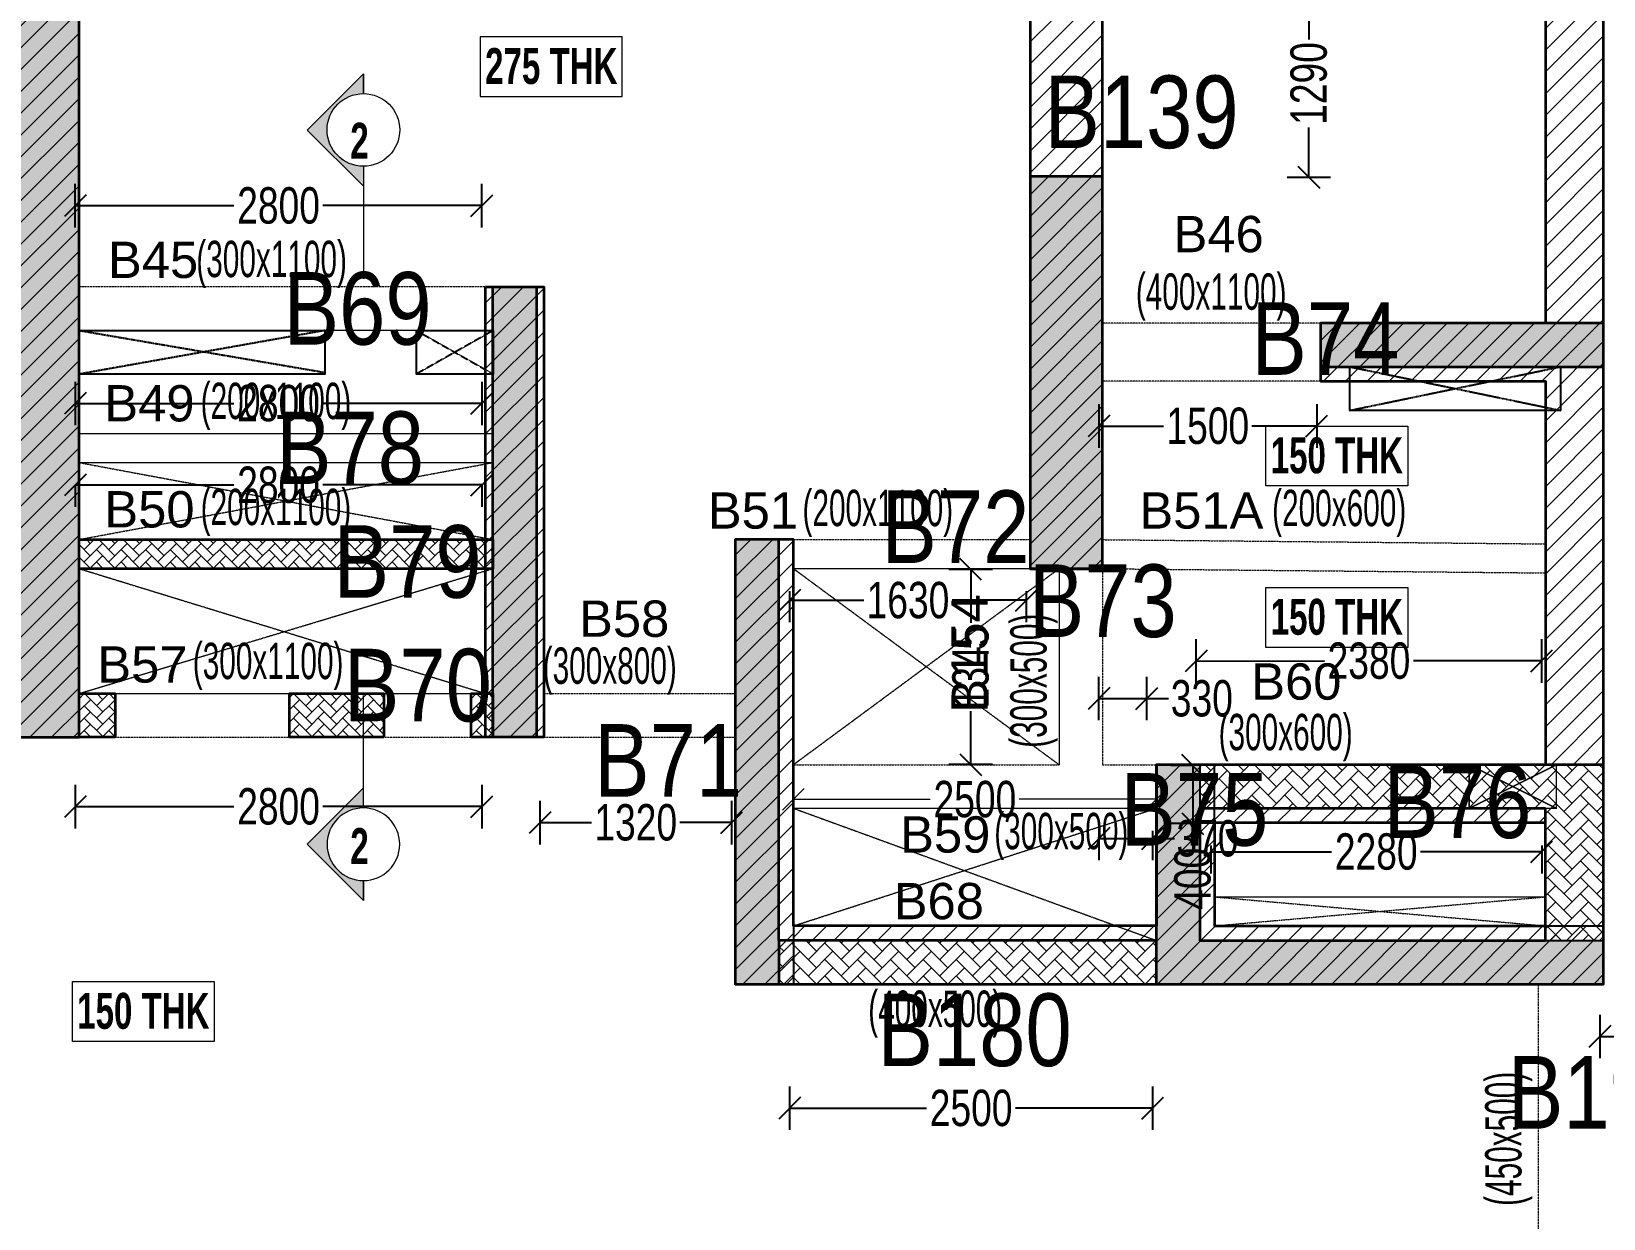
# Model space of a CAD drawing. Header units: millimetres. Extents: x 1 to 72184, y 68 to 60126.
# Drawn here: x 24582 to 35410, y 20047 to 28219 of the extents above; entities that cross this region are included whole.
import ezdxf
from ezdxf.enums import TextEntityAlignment as Align

# ---------------------------------------------------------------- set-up
doc = ezdxf.new("R2010")
doc.units = ezdxf.units.MM
doc.linetypes.add('HIDDEN', pattern=[0.375, 0.25, -0.125])
for name, color, linetype, lineweight in [('A-FLOR-IDEN', 11, 'Continuous', 9), ('A-HIDD-ABVE', 8, 'HIDDEN', 20), ('G-ANNO-SYMB', 1, 'Continuous', 9), ('S-BEAM', 7, 'Continuous', 18), ('S-BEAM-IDEN', 2, 'Continuous', 9), ('S-COL HATCH', 9, 'Continuous', 0), ('S-COLS', 5, 'Continuous', 35)]:
    doc.layers.add(name, color=color, linetype=linetype, lineweight=lineweight)
for name, color, linetype in [('Abhinav working', 6, 'Continuous'), ('Beam Nos', 7, 'Continuous'), ('changes', 7, 'Continuous'), ('CUTOUT', 4, 'Continuous'), ('S-CUTOUT', 1, 'Continuous')]:
    doc.layers.add(name, color=color, linetype=linetype)
doc.styles.add('Dim.s & Anno.(Misc.)', font='ARIALN.TTF')
doc.styles.add('SC-BBS1', font='SansSerif')
doc.styles.add('SOBHA', font='swisscl.ttf')
doc.styles.add('Swis721 LtCn BT', font='swisscl.ttf', dxfattribs={"width": 0.9, "height": 233.355162})
doc.styles.add('Swis721 LtCn BT_B', font='', dxfattribs={"width": 0.9, "height": 246.918336})
doc.styles.get('Swis721 LtCn BT_B').set_extended_font_data('Swis721 LtCn BT', bold=True)
doc.dimstyles.new('S-100', dxfattribs={"dimscale": 100, "dimtxt": 2.5, "dimasz": 1.5, "dimexe": 1.5, "dimexo": 1.5, "dimgap": 0.1, "dimtad": 0, "dimdec": 0, "dimrnd": 0.0005, "dimzin": 0, "dimdsep": 46, "dimtxsty": 'SOBHA', "dimblk": 'OBLIQUE', "dimcen": 0.09, "dimclrd": 8, "dimclre": 8, "dimclrt": 6, "dimadec": 0, "dimazin": 0, "dimtfac": 1, "dimtdec": 0, "dimtofl": 0, "dimtmove": 0, "dimatfit": 3, "dimfxl": 1.5, "dimfxlon": 1, "dimtolj": 1, "dimtzin": 0, "dimlwd": -1, "dimlwe": -1, "dimarcsym": 0})
pattern_1 = [(45, (-31699446.87, 20890861.25), (-75.1300955, 75.1300955), [])]
pattern_2 = [(45, (-31802317.5, 20729084.55), (0, 113.13708499), [240, -80]), (135, (-31802260.93, 20729141.12), (9e-15, 113.13708499), [240, -80])]

# ---------------------------------------------------------------- blocks, each defined once
blk = doc.blocks.new('A$Cd226b1b4')
at = {"layer": 'S-COL HATCH', "transparency": 33554687}
h = blk.add_hatch(dxfattribs=at)
h.set_pattern_fill('ANSI31', color=256, scale=850)
h.set_pattern_definition(pattern_1)
h.paths.add_polyline_path([(12525, 12225), (13025, 12225), (13025, 21925), (12525, 21925)])
h = blk.add_hatch(dxfattribs=at)
h.set_pattern_fill('ANSI31', color=256, scale=850)
h.set_pattern_definition(pattern_1)
h.paths.add_polyline_path([(19575, 13385), (20075, 13385), (20075, 21925), (19575, 21925)])
h = blk.add_hatch(dxfattribs=at)
h.set_pattern_fill('ANSI31', color=256, scale=850)
h.set_pattern_definition(pattern_1)
h.paths.add_polyline_path([(23525, 21925), (23125, 21925), (23125, 15075), (21575, 15075), (21575, 14675), (23125, 14675), (23125, 12035), (23525, 12035)])
h = blk.add_hatch(dxfattribs=at)
h.set_pattern_fill('ANSI31', color=256, scale=850)
h.set_pattern_definition(pattern_1)
h.paths.add_polyline_path([(15825, 12225), (16225, 12225), (16225, 15325), (15825, 15325)])
h = blk.add_hatch(dxfattribs=at)
h.set_pattern_fill('ANSI31', color=256, scale=850)
h.set_pattern_definition(pattern_1)
h.paths.add_polyline_path([(17945, 13585), (17545, 13585), (17545, 10525), (17945, 10525), (17945, 10925)])
h = blk.add_hatch(dxfattribs=at)
h.set_pattern_fill('ANSI31', color=256, scale=850)
h.set_pattern_definition(pattern_1)
h.paths.add_polyline_path([(23525, 10525), (23525, 10925), (23125, 10925), (20845, 10925), (20845, 11635), (20845, 12035), (20445, 12035), (20445, 10925), (20445, 10525)])
h = blk.add_hatch(dxfattribs=at)
h.set_pattern_fill('ANSI31', color=256, scale=850)
h.set_pattern_definition([(45, (-31791544.17, 20890558.58), (-75.1300955, 75.1300955), [])])
h.paths.add_polyline_path([(20845, 11734), (23125, 11734), (23125, 11634), (20845, 11634)])
h = blk.add_hatch(dxfattribs=at)
h.set_pattern_fill('ANSI31', color=256, scale=850)
h.set_pattern_definition([(45, (-31794444.17, 20889749.36), (-75.1300955, 75.1300955), [])])
h.paths.add_polyline_path([(17945, 10925), (20445, 10925), (20445, 10824), (17945, 10824)])
at = {"layer": 'changes'}
for p, q in [((20845, 11635), (20845, 12035)), ((23125, 12035), (23525, 12035)), ((17945, 10925), (17945, 10525)), ((20445, 10925), (20445, 10525)), ((23125, 10925), (23525, 10925))]:
    blk.add_line(p, q, dxfattribs=at)
at = {"layer": 'S-COLS', "elevation": 0}
for points in [[(12525, 12225), (13025, 12225), (13025, 21925), (12525, 21925)], [(19575, 13385), (20075, 13385), (20075, 21925), (19575, 21925)], [(15825, 15325), (16225, 15325), (16225, 12225), (15825, 12225)], [(23125, 11635), (20845, 11635), (20845, 10925), (23125, 10925)]]:
    blk.add_lwpolyline(points, close=True, dxfattribs=at)
blk.add_lwpolyline([(23525, 10525), (23525, 21925), (23125, 21925), (23125, 15075), (21575, 15075), (21575, 14675), (23125, 14675), (23125, 12035), (20445, 12035), (20445, 10925), (17945, 10925), (17945, 13585), (17545, 13585), (17545, 10525), (23525, 10525)], dxfattribs=at)
blk = doc.blocks.new('A$Cbe320e20')
at = {"layer": 'S-COL HATCH', "transparency": 33554687}
h = blk.add_hatch(color=256, dxfattribs=at)
h.dxf.hatch_style = 1
h.paths.add_polyline_path([(4654, 6500), (5154, 6500), (5154, 16200), (4654, 16200)])
h = blk.add_hatch(color=256, dxfattribs=at)
h.dxf.hatch_style = 1
h.paths.add_polyline_path([(12204, 10360), (11704, 10360), (11704, 7660), (12204, 7660)])
h = blk.add_hatch(color=256, dxfattribs=at)
h.dxf.hatch_style = 1
h.paths.add_polyline_path([(8304, 6500), (8304, 9600), (8004, 9600), (8004, 6500)])
h = blk.add_hatch(color=256, dxfattribs=at)
h.dxf.hatch_style = 1
h.paths.add_polyline_path([(15654, 9350), (13704, 9350), (13704, 9050), (15654, 9050)])
at = {"layer": 'S-COL HATCH'}
h = blk.add_hatch(dxfattribs=at)
h.set_pattern_fill('AR-HBONE', color=256, scale=15)
h.set_pattern_definition([(45, (-31365336.03, 20949949.553), (0, 84.85281374), [180, -60]), (135, (-31365293.6, 20949991.98), (7e-15, 84.85281374), [180, -60])])
h.paths.add_polyline_path([(5154, 7860), (5154, 7660), (8004, 7660), (8004, 7860)])
at = {"layer": 'S-COL HATCH', "transparency": 33554687}
h = blk.add_hatch(color=256, dxfattribs=at)
h.dxf.hatch_style = 1
h.paths.add_polyline_path([(9974, 7860), (9674, 7860), (9674, 4800), (9974, 4800), (9974, 5100)])
at = {"layer": 'S-COL HATCH'}
h = blk.add_hatch(dxfattribs=at)
h.set_pattern_fill('AR-HBONE', color=256, scale=15)
h.set_pattern_definition([(45, (-31367286.02, 20948789.55), (0, 84.85281374), [180, -60]), (135, (-31367243.596, 20948831.98), (7e-15, 84.85281374), [180, -60])])
h.paths.add_polyline_path([(5154, 6800), (5154, 6500), (5404, 6500), (5404, 6800)])
h = blk.add_hatch(dxfattribs=at)
h.set_pattern_fill('AR-HBONE', color=256, scale=15)
h.set_pattern_definition([(45, (-31365336.03, 20948789.553), (0, 84.85281374), [180, -60]), (135, (-31365293.6, 20948831.98), (7e-15, 84.85281374), [180, -60])])
h.paths.add_polyline_path([(6604, 6800), (6604, 6500), (7254, 6500), (7254, 6800)])
h = blk.add_hatch(dxfattribs=at)
h.set_pattern_fill('AR-HBONE', color=256, scale=15)
h.set_pattern_definition([(45, (-31364586.025, 20948789.55), (0, 84.85281374), [180, -60]), (135, (-31364543.6, 20948831.98), (7e-15, 84.85281374), [180, -60])])
h.paths.add_polyline_path([(7854, 6800), (7854, 6500), (8004, 6500), (8004, 6800)])
at = {"layer": 'S-COL HATCH', "transparency": 33554687}
h = blk.add_hatch(color=256, dxfattribs=at)
h.dxf.hatch_style = 1
h.paths.add_polyline_path([(12574, 6310), (12874, 6310), (12874, 5100), (15654, 5100), (15654, 4800), (12574, 4800)])
at = {"layer": 'S-COL HATCH'}
h = blk.add_hatch(dxfattribs=at)
h.set_pattern_fill('AR-HBONE', color=256, scale=20)
h.set_pattern_definition(pattern_2)
h.paths.add_polyline_path([(15254, 6010), (15254, 5100), (15254, 5100), (15254, 5100), (15654, 5100), (15654, 6310), (12874, 6310), (12874, 6010), (12874, 6010)])
h = blk.add_hatch(dxfattribs=at)
h.set_pattern_fill('AR-HBONE', color=256, scale=20)
h.set_pattern_definition(pattern_2)
h.paths.add_polyline_path([(12574, 5100), (9974, 5100), (9974, 4800), (12574, 4800)])
at = {"layer": 'changes'}
blk.add_line((15654, 5100), (15654, 4800), dxfattribs=at)
blk.add_lwpolyline([(12574, 6310), (12874, 6310), (12874, 5100), (15654, 5100), (15654, 4800), (12574, 4800)], close=True, dxfattribs=at)
at = {"layer": 'S-COL HATCH'}
blk.add_line((12874, 6010), (12874, 6310), dxfattribs=at)
at = {"layer": 'S-COLS'}
blk.add_line((9974, 5100), (9974, 4800), dxfattribs=at)
at = {"layer": 'S-COLS', "elevation": 0}
for points in [[(4654, 6500), (5154, 6500), (5154, 16200), (4654, 16200)], [(8004, 9600), (8304, 9600), (8304, 6500), (8004, 6500)], [(8004, 7660), (5154, 7660), (5154, 7860), (8004, 7860)], [(5404, 6500), (5154, 6500), (5154, 6800), (5404, 6800)], [(7254, 6500), (6604, 6500), (6604, 6800), (7254, 6800)], [(8004, 6500), (7854, 6500), (7854, 6800), (8004, 6800)]]:
    blk.add_lwpolyline(points, close=True, dxfattribs=at)
at = {"layer": 'S-COLS'}
for points in [[(11704, 10360), (11704, 7660), (12204, 7660), (12204, 10360)], [(15654, 9350), (13704, 9350), (13704, 9050), (15654, 9050)], [(9674, 7860), (9674, 4800), (15654, 4800), (15654, 6310), (12574, 6310), (12574, 5100), (9974, 5100), (9974, 7860), (9674, 7860)], [(15254, 6010), (12874, 6010), (12874, 5100), (15254, 5100)]]:
    blk.add_lwpolyline(points, close=True, dxfattribs=at)
at = {"layer": 'S-CUTOUT', "const_width": 10}
blk.add_lwpolyline([(14729, 6310), (15329, 6310), (15329, 6010), (14729, 6010)], close=True, dxfattribs=at)
for points in [[(14729, 6310), (15329, 6010)], [(15329, 6310), (14729, 6010)]]:
    blk.add_lwpolyline(points, dxfattribs=at)
blk = doc.blocks.new('Detail View - M_Section Head - Structural Type 1-785420-STILT FLOOR FRAMING PLAN')
at = {"layer": 'G-ANNO-SYMB'}
h = blk.add_hatch(color=9, dxfattribs=at)
edge = h.paths.add_edge_path(flags=0)
edge.add_line((-8.5, 0), (-9.86, 0))
edge.add_line((-9.86, 0), (-5.99, 3.87))
edge.add_line((-5.99, 3.87), (-2.12, 0))
edge.add_line((-2.12, 0), (-3.5, 0))
edge.add_arc((-6, 0), 2.5, 360, 540)
for p, q in [((-5.99, 3.87), (-9.86, 0)), ((-5.99, 3.87), (-2.12, 0)), ((-8.5, 0), (-9.86, 0)), ((-3.5, 0), (-2.12, 0))]:
    blk.add_line(p, q, dxfattribs=at)
at = {"layer": 'G-ANNO-SYMB', "color": 5}
for p, q in [((-5.99, 3.87), (-9.86, 0)), ((-2.12, 0), (-5.99, 3.87)), ((-9.86, 0), (-8.5, 0)), ((-3.5, 0), (4.24, 0)), ((-3.5, 0), (-2.12, 0))]:
    blk.add_line(p, q, dxfattribs=at)
at = {"layer": 'G-ANNO-SYMB'}
blk.add_arc((-6, 0), 2.5, 360, 180, dxfattribs=at)
at = {"layer": 'G-ANNO-SYMB', "color": 5}
for start, end in [(360, 180), (180, 360)]:
    blk.add_arc((-6, 0), 2.5, start, end, dxfattribs=at)
blk = doc.blocks.new('A$Cf6edaa24')
at = {"layer": 'CUTOUT', "color": 8, "linetype": 'HIDDEN'}
for p, q in [((11520, 3100), (9830, 2800)), ((9830, 3100), (11520, 2811)), ((12680, 3100), (12150, 2800)), ((12150, 3100), (12680, 2800)), ((18580, 2550), (20030, 2850)), ((18580, 2850), (20030, 2550))]:
    blk.add_line(p, q, dxfattribs=at)
at = {"layer": 'CUTOUT'}
for points in [[(9830, 3100), (11520, 3100), (11520, 2800), (9830, 2800)], [(12150, 3100), (12680, 3100), (12680, 2800), (12150, 2800)], [(18580, 2850), (20030, 2850), (20030, 2550), (18580, 2550)]]:
    blk.add_lwpolyline(points, close=True, dxfattribs=at)
blk = doc.blocks.new('_OBLIQUE')
at = {"color": 0, "linetype": 'ByBlock'}
blk.add_line((-0.5, -0.5), (0.5, 0.5), dxfattribs=at)
blk = doc.blocks.new('*D332')
at = {"layer": 'Abhinav working', "color": 8, "transparency": 16777216}
for p, q in [((24884, 25806), (24884, 25509)), ((27684, 25806), (27684, 25509)), ((24884, 25659), (25977, 25659)), ((27684, 25659), (26590, 25659))]:
    blk.add_line(p, q, dxfattribs=at)
at = {"layer": 'Defpoints', "color": 0, "transparency": 16777216}
for p in [(24884, 25956, 0), (27684, 25956, 0), (27684, 25659)]:
    blk.add_point(p, dxfattribs=at)
at = {"layer": 'Abhinav working', "color": 8, "transparency": 16777216, "xscale": 150, "yscale": 150, "zscale": 150, "rotation": 180}
blk.add_blockref('_OBLIQUE', (24884, 25659), dxfattribs=at)
at = {"layer": 'Abhinav working', "color": 8, "transparency": 16777216, "xscale": 150, "yscale": 150, "zscale": 150}
blk.add_blockref('_OBLIQUE', (27684, 25659), dxfattribs=at)
at = {"layer": 'Abhinav working', "color": 6, "transparency": 16777216, "insert": (26284, 25659), "char_height": 250, "attachment_point": 5, "style": 'SOBHA'}
blk.add_mtext('\\A1;2800', dxfattribs=at)
blk = doc.blocks.new('*D333')
at = {"layer": 'Abhinav working', "color": 8, "transparency": 16777216}
for p, q in [((24884, 23033), (24884, 22733)), ((27684, 23033), (27684, 22733)), ((24884, 22883), (25977, 22883)), ((27684, 22883), (26590, 22883))]:
    blk.add_line(p, q, dxfattribs=at)
at = {"layer": 'Defpoints', "color": 0, "transparency": 16777216}
for p in [(24884, 23356, 0), (27684, 23356, 0), (27684, 22883)]:
    blk.add_point(p, dxfattribs=at)
at = {"layer": 'Abhinav working', "color": 8, "transparency": 16777216, "xscale": 150, "yscale": 150, "zscale": 150, "rotation": 180}
blk.add_blockref('_OBLIQUE', (24884, 22883), dxfattribs=at)
at = {"layer": 'Abhinav working', "color": 8, "transparency": 16777216, "xscale": 150, "yscale": 150, "zscale": 150}
blk.add_blockref('_OBLIQUE', (27684, 22883), dxfattribs=at)
at = {"layer": 'Abhinav working', "color": 6, "transparency": 16777216, "insert": (26284, 22883), "char_height": 250, "attachment_point": 5, "style": 'SOBHA'}
blk.add_mtext('\\A1;2800', dxfattribs=at)
blk = doc.blocks.new('*D334')
at = {"layer": 'Abhinav working', "color": 8, "transparency": 16777216}
for p, q in [((28084, 22923), (28084, 22623)), ((29404, 22923), (29404, 22623)), ((28084, 22773), (28440, 22773)), ((29404, 22773), (29048, 22773))]:
    blk.add_line(p, q, dxfattribs=at)
at = {"layer": 'Defpoints', "color": 0, "transparency": 16777216}
for p in [(28084, 23356, 0), (29404, 23356), (29404, 22773)]:
    blk.add_point(p, dxfattribs=at)
at = {"layer": 'Abhinav working', "color": 8, "transparency": 16777216, "xscale": 150, "yscale": 150, "zscale": 150, "rotation": 180}
blk.add_blockref('_OBLIQUE', (28084, 22773), dxfattribs=at)
at = {"layer": 'Abhinav working', "color": 8, "transparency": 16777216, "xscale": 150, "yscale": 150, "zscale": 150}
blk.add_blockref('_OBLIQUE', (29404, 22773), dxfattribs=at)
at = {"layer": 'Abhinav working', "color": 6, "transparency": 16777216, "insert": (28744, 22773), "char_height": 250, "attachment_point": 5, "style": 'SOBHA'}
blk.add_mtext('\\A1;1320', dxfattribs=at)
blk = doc.blocks.new('*D335')
at = {"layer": 'Abhinav working', "color": 8, "transparency": 16777216}
for p, q in [((29804, 24366), (29804, 24153)), ((31434, 24366), (31434, 24153)), ((29804, 24303), (30315, 24303)), ((31434, 24303), (30923, 24303))]:
    blk.add_line(p, q, dxfattribs=at)
at = {"layer": 'Defpoints', "color": 0, "transparency": 16777216}
for p in [(29804, 24516), (31434, 24516), (31434, 24303)]:
    blk.add_point(p, dxfattribs=at)
at = {"layer": 'Abhinav working', "color": 8, "transparency": 16777216, "xscale": 150, "yscale": 150, "zscale": 150, "rotation": 180}
blk.add_blockref('_OBLIQUE', (29804, 24303), dxfattribs=at)
at = {"layer": 'Abhinav working', "color": 8, "transparency": 16777216, "xscale": 150, "yscale": 150, "zscale": 150}
blk.add_blockref('_OBLIQUE', (31434, 24303), dxfattribs=at)
at = {"layer": 'Abhinav working', "color": 6, "transparency": 16777216, "insert": (30619, 24303), "char_height": 250, "attachment_point": 5, "style": 'SOBHA'}
blk.add_mtext('\\A1;1630', dxfattribs=at)
blk = doc.blocks.new('*D336')
at = {"layer": 'Abhinav working', "color": 8, "transparency": 16777216}
for p, q in [((31201, 24516), (30901, 24516)), ((31051, 24516), (31051, 24147)), ((31051, 23172), (31051, 23540)), ((31201, 23172), (30901, 23172))]:
    blk.add_line(p, q, dxfattribs=at)
at = {"layer": 'Defpoints', "color": 0, "transparency": 16777216}
for p in [(31051, 24516), (31634, 24516), (31660, 23172)]:
    blk.add_point(p, dxfattribs=at)
at = {"layer": 'Abhinav working', "color": 8, "transparency": 16777216, "xscale": 150, "yscale": 150, "zscale": 150}
for p, rotation in [((31051, 24516), 90), ((31051, 23172), 270)]:
    blk.add_blockref('_OBLIQUE', p, dxfattribs=dict(at, rotation=rotation))
at = {"layer": 'Abhinav working', "color": 6, "transparency": 16777216, "insert": (31051, 23844), "char_height": 250, "attachment_point": 5, "rotation": 90, "style": 'SOBHA'}
blk.add_mtext('\\A1;1345', dxfattribs=at)
blk = doc.blocks.new('*D337')
at = {"layer": 'Abhinav working', "color": 8, "transparency": 16777216}
for p, q in [((31934, 25653), (31934, 25353)), ((33434, 25653), (33434, 25353)), ((31934, 25503), (32380, 25503)), ((33434, 25503), (32988, 25503))]:
    blk.add_line(p, q, dxfattribs=at)
at = {"layer": 'Defpoints', "color": 0, "transparency": 16777216}
for p in [(31934, 25806), (33434, 25806), (33434, 25503)]:
    blk.add_point(p, dxfattribs=at)
at = {"layer": 'Abhinav working', "color": 8, "transparency": 16777216, "xscale": 150, "yscale": 150, "zscale": 150, "rotation": 180}
blk.add_blockref('_OBLIQUE', (31934, 25503), dxfattribs=at)
at = {"layer": 'Abhinav working', "color": 8, "transparency": 16777216, "xscale": 150, "yscale": 150, "zscale": 150}
blk.add_blockref('_OBLIQUE', (33434, 25503), dxfattribs=at)
at = {"layer": 'Abhinav working', "color": 6, "transparency": 16777216, "insert": (32684, 25503), "char_height": 250, "attachment_point": 5, "style": 'SOBHA'}
blk.add_mtext('\\A1;1500', dxfattribs=at)
blk = doc.blocks.new('*D338')
at = {"layer": 'Abhinav working', "color": 8, "transparency": 16777216}
for p, q in [((31934, 23477), (31934, 23777)), ((32264, 23477), (32264, 23777)), ((31934, 23627), (32264, 23627)), ((32264, 23627), (32414, 23627))]:
    blk.add_line(p, q, dxfattribs=at)
at = {"layer": 'Defpoints', "color": 0, "transparency": 16777216}
for p in [(32264, 23627), (31934, 23166), (32264, 23166)]:
    blk.add_point(p, dxfattribs=at)
at = {"layer": 'Abhinav working', "color": 8, "transparency": 16777216, "xscale": 150, "yscale": 150, "zscale": 150, "rotation": 180}
blk.add_blockref('_OBLIQUE', (31934, 23627), dxfattribs=at)
at = {"layer": 'Abhinav working', "color": 8, "transparency": 16777216, "xscale": 150, "yscale": 150, "zscale": 150}
blk.add_blockref('_OBLIQUE', (32264, 23627), dxfattribs=at)
at = {"layer": 'Abhinav working', "color": 6, "transparency": 16777216, "insert": (32643, 23627), "char_height": 250, "attachment_point": 5, "style": 'SOBHA'}
blk.add_mtext('\\A1;330', dxfattribs=at)
blk = doc.blocks.new('*D339')
at = {"layer": 'Abhinav working', "color": 8, "transparency": 16777216}
for p, q in [((32704, 22616), (32704, 22422)), ((32704, 22572), (33537, 22572)), ((34984, 22572), (34150, 22572)), ((34984, 22616), (34984, 22422))]:
    blk.add_line(p, q, dxfattribs=at)
at = {"layer": 'Defpoints', "color": 0, "transparency": 16777216}
for p in [(32704, 22766), (34984, 22766), (34984, 22572)]:
    blk.add_point(p, dxfattribs=at)
at = {"layer": 'Abhinav working', "color": 8, "transparency": 16777216, "xscale": 150, "yscale": 150, "zscale": 150, "rotation": 180}
blk.add_blockref('_OBLIQUE', (32704, 22572), dxfattribs=at)
at = {"layer": 'Abhinav working', "color": 8, "transparency": 16777216, "xscale": 150, "yscale": 150, "zscale": 150}
blk.add_blockref('_OBLIQUE', (34984, 22572), dxfattribs=at)
at = {"layer": 'Abhinav working', "color": 6, "transparency": 16777216, "insert": (33844, 22572), "char_height": 250, "attachment_point": 5, "style": 'SOBHA'}
blk.add_mtext('\\A1;2280', dxfattribs=at)
blk = doc.blocks.new('*D340')
at = {"layer": 'Abhinav working', "color": 8, "transparency": 16777216}
for p, q in [((32580, 23166), (32430, 23166)), ((32580, 23166), (32580, 22766)), ((32580, 22766), (32430, 22766)), ((32580, 22766), (32580, 22616))]:
    blk.add_line(p, q, dxfattribs=at)
at = {"layer": 'Defpoints', "color": 0, "transparency": 16777216}
for p in [(32704, 23166), (32580, 22766), (32704, 22766)]:
    blk.add_point(p, dxfattribs=at)
at = {"layer": 'Abhinav working', "color": 8, "transparency": 16777216, "xscale": 150, "yscale": 150, "zscale": 150}
for p, rotation in [((32580, 23166), 90), ((32580, 22766), 270)]:
    blk.add_blockref('_OBLIQUE', p, dxfattribs=dict(at, rotation=rotation))
at = {"layer": 'Abhinav working', "color": 6, "transparency": 16777216, "insert": (32580, 22386), "char_height": 250, "attachment_point": 5, "rotation": 90, "style": 'SOBHA'}
blk.add_mtext('\\A1;400', dxfattribs=at)
blk = doc.blocks.new('*D341')
at = {"layer": 'Abhinav working', "color": 8, "transparency": 16777216}
for p, q in [((36231, 23166), (36531, 23166)), ((36381, 23166), (36381, 22915)), ((36381, 22056), (36381, 22307)), ((36231, 22056), (36531, 22056))]:
    blk.add_line(p, q, dxfattribs=at)
at = {"layer": 'Defpoints', "color": 0, "transparency": 16777216}
for p in [(35384, 23166), (35384, 22056), (36381, 22056)]:
    blk.add_point(p, dxfattribs=at)
at = {"layer": 'Abhinav working', "color": 8, "transparency": 16777216, "xscale": 150, "yscale": 150, "zscale": 150}
for p, rotation in [((36381, 23166), 90), ((36381, 22056), 270)]:
    blk.add_blockref('_OBLIQUE', p, dxfattribs=dict(at, rotation=rotation))
at = {"layer": 'Abhinav working', "color": 6, "transparency": 16777216, "insert": (36381, 22611), "char_height": 250, "attachment_point": 5, "rotation": 90, "style": 'SOBHA'}
blk.add_mtext('\\A1;1110', dxfattribs=at)
blk = doc.blocks.new('*D417')
at = {"layer": 'Abhinav working', "color": 8, "transparency": 16777216}
for p, q in [((35384, 21450), (35384, 21150)), ((41584, 21450), (41584, 21150)), ((35384, 21300), (38177, 21300)), ((41584, 21300), (38791, 21300))]:
    blk.add_line(p, q, dxfattribs=at)
at = {"layer": 'Defpoints', "color": 0, "transparency": 16777216}
for p in [(35384, 21656), (41584, 21656), (41584, 21300)]:
    blk.add_point(p, dxfattribs=at)
at = {"layer": 'Abhinav working', "color": 8, "transparency": 16777216, "xscale": 150, "yscale": 150, "zscale": 150, "rotation": 180}
blk.add_blockref('_OBLIQUE', (35384, 21300), dxfattribs=at)
at = {"layer": 'Abhinav working', "color": 8, "transparency": 16777216, "xscale": 150, "yscale": 150, "zscale": 150}
blk.add_blockref('_OBLIQUE', (41584, 21300), dxfattribs=at)
at = {"layer": 'Abhinav working', "color": 6, "transparency": 16777216, "insert": (38484, 21300), "char_height": 250, "attachment_point": 5, "style": 'SOBHA'}
blk.add_mtext('\\A1;6200', dxfattribs=at)
blk = doc.blocks.new('*D418')
at = {"layer": 'Abhinav working', "color": 8, "transparency": 16777216}
for p, q in [((36280, 21656), (36580, 21656)), ((36430, 21656), (36430, 20963)), ((36430, 19656), (36430, 20350)), ((36280, 19656), (36580, 19656))]:
    blk.add_line(p, q, dxfattribs=at)
at = {"layer": 'Defpoints', "color": 0, "transparency": 16777216}
for p in [(35384, 21656), (36430, 21656), (35384, 19656)]:
    blk.add_point(p, dxfattribs=at)
at = {"layer": 'Abhinav working', "color": 8, "transparency": 16777216, "xscale": 150, "yscale": 150, "zscale": 150}
for p, rotation in [((36430, 21656), 90), ((36430, 19656), 270)]:
    blk.add_blockref('_OBLIQUE', p, dxfattribs=dict(at, rotation=rotation))
at = {"layer": 'Abhinav working', "color": 6, "transparency": 16777216, "insert": (36430, 20656), "char_height": 250, "attachment_point": 5, "rotation": 90, "style": 'SOBHA'}
blk.add_mtext('\\A1;2000', dxfattribs=at)
blk = doc.blocks.new('*D457')
at = {"layer": 'Abhinav working', "color": 8, "transparency": 16777216}
for p, q in [((29804, 20957), (29804, 20657)), ((32304, 20957), (32304, 20657)), ((29804, 20807), (30747, 20807)), ((32304, 20807), (31360, 20807))]:
    blk.add_line(p, q, dxfattribs=at)
at = {"layer": 'Defpoints', "color": 0, "transparency": 16777216}
for p in [(29804, 21656), (32304, 21656), (32304, 20807)]:
    blk.add_point(p, dxfattribs=at)
at = {"layer": 'Abhinav working', "color": 8, "transparency": 16777216, "xscale": 150, "yscale": 150, "zscale": 150, "rotation": 180}
blk.add_blockref('_OBLIQUE', (29804, 20807), dxfattribs=at)
at = {"layer": 'Abhinav working', "color": 8, "transparency": 16777216, "xscale": 150, "yscale": 150, "zscale": 150}
blk.add_blockref('_OBLIQUE', (32304, 20807), dxfattribs=at)
at = {"layer": 'Abhinav working', "color": 6, "transparency": 16777216, "insert": (31054, 20807), "char_height": 250, "attachment_point": 5, "style": 'SOBHA'}
blk.add_mtext('\\A1;2500', dxfattribs=at)
blk = doc.blocks.new('*D484')
at = {"layer": 'Abhinav working', "color": 8, "transparency": 16777216}
for p, q in [((24884, 26870), (24884, 27170)), ((27684, 26870), (27684, 27170)), ((24884, 27020), (25977, 27020)), ((27684, 27020), (26590, 27020))]:
    blk.add_line(p, q, dxfattribs=at)
at = {"layer": 'Defpoints', "color": 0, "transparency": 16777216}
for p in [(27684, 27020), (24884, 26156), (27684, 26156)]:
    blk.add_point(p, dxfattribs=at)
at = {"layer": 'Abhinav working', "color": 8, "transparency": 16777216, "xscale": 150, "yscale": 150, "zscale": 150, "rotation": 180}
blk.add_blockref('_OBLIQUE', (24884, 27020), dxfattribs=at)
at = {"layer": 'Abhinav working', "color": 8, "transparency": 16777216, "xscale": 150, "yscale": 150, "zscale": 150}
blk.add_blockref('_OBLIQUE', (27684, 27020), dxfattribs=at)
at = {"layer": 'Abhinav working', "color": 6, "transparency": 16777216, "insert": (26284, 27020), "char_height": 250, "attachment_point": 5, "style": 'SOBHA'}
blk.add_mtext('\\A1;2800', dxfattribs=at)
blk = doc.blocks.new('*D485')
at = {"layer": 'Abhinav working', "color": 8, "transparency": 16777216}
for p, q in [((31934, 22716), (31934, 22513)), ((31934, 22663), (32304, 22663)), ((32304, 22716), (32304, 22513)), ((32304, 22663), (32454, 22663))]:
    blk.add_line(p, q, dxfattribs=at)
at = {"layer": 'Defpoints', "color": 0, "transparency": 16777216}
for p in [(31934, 22866), (32304, 22866), (32304, 22663)]:
    blk.add_point(p, dxfattribs=at)
at = {"layer": 'Abhinav working', "color": 8, "transparency": 16777216, "xscale": 150, "yscale": 150, "zscale": 150, "rotation": 180}
blk.add_blockref('_OBLIQUE', (31934, 22663), dxfattribs=at)
at = {"layer": 'Abhinav working', "color": 8, "transparency": 16777216, "xscale": 150, "yscale": 150, "zscale": 150}
blk.add_blockref('_OBLIQUE', (32304, 22663), dxfattribs=at)
at = {"layer": 'Abhinav working', "color": 6, "transparency": 16777216, "insert": (32682, 22663), "char_height": 250, "attachment_point": 5, "style": 'SOBHA'}
blk.add_mtext('\\A1;370', dxfattribs=at)
blk = doc.blocks.new('*D486')
at = {"layer": 'Abhinav working', "color": 8, "transparency": 16777216}
for p, q in [((32604, 23735), (32604, 24035)), ((34984, 23736), (34984, 24036)), ((32604, 23885), (33487, 23886)), ((34984, 23886), (34100, 23886))]:
    blk.add_line(p, q, dxfattribs=at)
at = {"layer": 'Defpoints', "color": 0, "transparency": 16777216}
for p in [(34984, 23886), (32604, 23166), (34984, 23166)]:
    blk.add_point(p, dxfattribs=at)
at = {"layer": 'Abhinav working', "color": 8, "transparency": 16777216, "xscale": 150, "yscale": 150, "zscale": 150}
for p, rotation in [((32604, 23885), 180.017093309752), ((34984, 23886), 0.0170933097520503)]:
    blk.add_blockref('_OBLIQUE', p, dxfattribs=dict(at, rotation=rotation))
at = {"layer": 'Abhinav working', "color": 6, "transparency": 16777216, "insert": (33794, 23886), "char_height": 250, "attachment_point": 5, "rotation": 0.0171, "style": 'SOBHA'}
blk.add_mtext('\\A1;2380', dxfattribs=at)
blk = doc.blocks.new('*D487')
at = {"layer": 'Abhinav working', "color": 8, "transparency": 16777216}
for p, q in [((24884, 25097), (24884, 24947)), ((24884, 25097), (25977, 25097)), ((27684, 25097), (26590, 25097)), ((27684, 25097), (27684, 24947))]:
    blk.add_line(p, q, dxfattribs=at)
at = {"layer": 'Defpoints', "color": 0, "transparency": 16777216}
for p in [(24884, 25246), (27684, 25246), (27684, 25097)]:
    blk.add_point(p, dxfattribs=at)
at = {"layer": 'Abhinav working', "color": 8, "transparency": 16777216, "xscale": 150, "yscale": 150, "zscale": 150}
for p, rotation in [((24884, 25097), 180.0001620189936), ((27684, 25097), 0.0001620189937299)]:
    blk.add_blockref('_OBLIQUE', p, dxfattribs=dict(at, rotation=rotation))
at = {"layer": 'Abhinav working', "color": 6, "transparency": 16777216, "insert": (26284, 25097), "char_height": 250, "attachment_point": 5, "rotation": 0.0002, "style": 'SOBHA'}
blk.add_mtext('\\A1;2800', dxfattribs=at)
blk = doc.blocks.new('*D516')
at = {"layer": 'Abhinav working', "color": 8, "transparency": 16777216}
for p, q in [((33230, 28506), (33530, 28506)), ((33380, 28506), (33380, 28164)), ((33380, 27216), (33380, 27557)), ((33230, 27216), (33530, 27216))]:
    blk.add_line(p, q, dxfattribs=at)
at = {"layer": 'Defpoints', "color": 0, "transparency": 16777216}
for p in [(31934, 28506), (31934, 27216), (33380, 27216)]:
    blk.add_point(p, dxfattribs=at)
at = {"layer": 'Abhinav working', "color": 8, "transparency": 16777216, "xscale": 150, "yscale": 150, "zscale": 150}
for p, rotation in [((33380, 28506), 90), ((33380, 27216), 270)]:
    blk.add_blockref('_OBLIQUE', p, dxfattribs=dict(at, rotation=rotation))
at = {"layer": 'Abhinav working', "color": 6, "transparency": 16777216, "insert": (33380, 27861), "char_height": 250, "attachment_point": 5, "rotation": 90, "style": 'SOBHA'}
blk.add_mtext('\\A1;1290', dxfattribs=at)
blk = doc.blocks.new('*D556')
at = {"layer": 'Defpoints', "color": 0, "transparency": 16777216}
for p in [(29830, 22872), (32330, 22933), (32330, 22872)]:
    blk.add_point(p, dxfattribs=at)
at = {"layer": 'S-BEAM-IDEN', "color": 8, "transparency": 16777216}
for p, q in [((29830, 22933), (29830, 23083)), ((32330, 22933), (32330, 23083)), ((29830, 22933), (30773, 22933)), ((32330, 22933), (31386, 22933))]:
    blk.add_line(p, q, dxfattribs=at)
at = {"layer": 'S-BEAM-IDEN', "color": 8, "transparency": 16777216, "xscale": 150, "yscale": 150, "zscale": 150, "rotation": 180}
blk.add_blockref('_OBLIQUE', (29830, 22933), dxfattribs=at)
at = {"layer": 'S-BEAM-IDEN', "color": 8, "transparency": 16777216, "xscale": 150, "yscale": 150, "zscale": 150}
blk.add_blockref('_OBLIQUE', (32330, 22933), dxfattribs=at)
at = {"layer": 'S-BEAM-IDEN', "color": 6, "transparency": 16777216, "insert": (31080, 22933), "char_height": 250, "attachment_point": 5, "style": 'SOBHA'}
blk.add_mtext('\\A1;2500', dxfattribs=at)

msp = doc.modelspace()

# ---------------------------------------------------------------- linework, layer by layer
at = {"layer": 'A-FLOR-IDEN', "color": 8, "elevation": 0, "flags": 128}
for points in [[(27673.6, 28182.6), (27673.6, 27770.7), (28651.1, 27770.7), (28651.1, 28182.6)], [(34061.7, 25502.2), (34061.7, 25090.4), (33084.2, 25090.4), (33084.2, 25502.2)], [(34061.7, 24391.2), (34061.7, 23979.3), (33084.2, 23979.3), (33084.2, 24391.2)], [(25841.6, 21678.4), (25841.6, 21266.6), (24864.1, 21266.6), (24864.1, 21678.4)]]:
    msp.add_lwpolyline(points, close=True, dxfattribs=at)
at = {"layer": 'A-HIDD-ABVE', "linetype": 'HIDDEN'}
for p, q in [((27759.9, 26161.5), (27759.9, 26161.5)), ((24909.9, 25251.5, 0), (27759.9, 24721.5)), ((24909.9, 24721.5, 0), (27759.9, 25251.5)), ((24909.8, 23661.5, 0), (27759.9, 24521.5)), ((24909.9, 24521.5, 0), (27709.9, 23661.5, 0)), ((29829.9, 24521.5), (31659.9, 23171.5)), ((29829.9, 23171.5), (31659.9, 24521.5)), ((29829.9, 22871.5), (32329.9, 21961.5)), ((29829.9, 22061.5), (32329.9, 22871.5)), ((32729.9, 22261.7), (35009.9, 22061.5)), ((32729.9, 22061.5), (35009.9, 22261.7))]:
    msp.add_line(p, q, dxfattribs=at)
at = {"layer": 'S-BEAM', "linetype": 'HIDDEN'}
for p, q in [((27709.9, 26461.5, 0), (24909.9, 26461.5, 0)), ((33459.9, 26211.5), (31959.9, 26211.5)), ((33459.9, 25811.5), (31959.9, 25811.5)), ((29829.9, 24721.5), (31459.9, 24721.5)), ((31961.8, 24720.7), (35011.8, 24691.4)), ((31959.9, 24521.5), (31959.9, 23171.5)), ((31959.9, 24520.7), (35009.9, 24491.5)), ((28109.9, 23661.5), (29429.9, 23661.5)), ((28109.9, 23661.5), (29429.9, 23661.5)), ((22059.9, 23361.5), (27709.9, 23361.5)), ((28109.9, 23361.5), (29429.9, 23361.5)), ((29829.9, 23171.5), (31659.9, 23171.5)), ((31959.9, 23171.5), (32329.9, 23171.5)), ((34959.9, 21661.5), (34959.9, 19661.5))]:
    msp.add_line(p, q, dxfattribs=at)
at = {"layer": 'S-BEAM'}
for p, q in [((27709.9, 26161.5, 0), (24909.9, 26161.5, 0)), ((27759.9, 26161.5, 0), (27759.9, 26161.5, 0)), ((24909.9, 25451.5), (27759.9, 25451.5)), ((24909.9, 25251.5), (27759.9, 25251.5)), ((24909.9, 24721.5, 0), (27759.9, 24721.5, 0)), ((24909.9, 24521.5, 0), (27759.9, 24521.5)), ((29829.9, 24521.5), (31459.9, 24521.5)), ((31659.9, 24521.5), (31659.9, 23171.5)), ((24909.9, 23661.5, 0), (27709.9, 23661.5, 0)), ((29829.9, 22871.5), (32329.9, 22871.5))]:
    msp.add_line(p, q, dxfattribs=at)
at = {"layer": 'S-BEAM', "elevation": 0}
msp.add_lwpolyline([(35009.9, 22061.5), (32729.9, 22061.5), (32729.9, 22261.7), (35009.9, 22261.7)], close=True, dxfattribs=at)

# ---------------------------------------------------------------- block references
at = {"layer": 'Beam Nos'}
msp.add_blockref('A$Cf6edaa24', (15083.1, 23060.7), dxfattribs=at)
at = {"layer": 'changes'}
msp.add_blockref('A$Cd226b1b4', (11884.9, 11136.3), dxfattribs=at)
at = {"layer": 'G-ANNO-SYMB', "extrusion": (0, 0, -1), "yscale": 99.99999999999991, "zscale": 99.99999999999991, "rotation": 270}
for p, xscale in [((-26868.2, 26941.2), 99.99999999999991), ((-26868.2, 23223.3), -99.99999999999991)]:
    msp.add_blockref('Detail View - M_Section Head - Structural Type 1-785420-STILT FLOOR FRAMING PLAN', p, dxfattribs=dict(at, xscale=xscale))
at = {"layer": 'S-COLS'}
msp.add_blockref('A$Cbe320e20', (19755.5, 16860.7), dxfattribs=at)

# ---------------------------------------------------------------- texts
at = {"layer": 'A-FLOR-IDEN', "color": 1, "char_height": 246.92, "width": 1155, "attachment_point": 2, "line_spacing_factor": 0.964267, "style": 'Swis721 LtCn BT_B'}
for s, insert in [('275 THK', (28162.3, 28104.5)), ('150 THK', (33573, 25424.2)), ('150 THK', (33573, 24313.1)), ('150 THK', (25352.8, 21600.4))]:
    msp.add_mtext(s, dxfattribs=dict(at, insert=insert))
at = {"layer": 'Abhinav working', "char_height": 500, "attachment_point": 1, "style": 'Dim.s & Anno.(Misc.)'}
for s, insert in [('B139', (31559, 27915.8)), ('B69', (26318.8, 26562.7)), ('B74', (32984.1, 26355.2)), ('B78', (26266.6, 25602.8)), ('B72', (30436.3, 25059.6, 0)), ('B79', (26663.4, 24820.3)), ('B73', (31451.3, 24550.2, 0)), ('B70', (26734.1, 23969.2)), ('B71', (28457.5, 23450.6)), ('B76', (33893.9, 23166.3)), ('B75', (32082.3, 23113.8, 0)), ('B180', (30409.2, 21596.2, 0)), ('B199', (34751.3, 21165.6, 0))]:
    msp.add_mtext_dynamic_manual_height_columns(s, width=21149.247, gutter_width=5423.5, heights=[0], dxfattribs=dict(at, insert=insert))
at = {"layer": 'Beam Nos', "color": 3, "style": 'SC-BBS1'}
for s, p in [('B46', (32758.7, 26624.5)), ('B45', (25419.7, 26447)), ('B49', (25394.7, 25459.5)), ('B50', (25394.7, 24729.5)), ('B51', (29551.2, 24721.5)), ('B51A', (32640.1, 24721.5)), ('B58', (28664.4, 23976.7)), ('B57', (25346.2, 23661.5, 0)), ('B60', (33294.2, 23544)), ('B59', (30875.8, 22491)), ('B68', (30831.5, 22032.4))]:
    msp.add_text(s, height=250, dxfattribs=at).set_placement(p, align=Align.BOTTOM_CENTER)
msp.add_text('B154', height=250, rotation=90, dxfattribs=at).set_placement((31243.6, 23937.3), align=Align.BOTTOM_CENTER)
at = {"layer": 'G-ANNO-SYMB', "color": 5, "char_height": 246.9, "width": 330, "attachment_point": 8, "line_spacing_factor": 0.964267, "style": 'Swis721 LtCn BT_B'}
for insert in [(26841.5, 27343.5), (26841.5, 22487.4)]:
    msp.add_mtext('2', dxfattribs=dict(at, insert=insert))
at = {"layer": 'S-BEAM-IDEN', "color": 3, "style": 'Swis721 LtCn BT', "width": 0.8}
for s, p in [('(300x1100)', (25717.6, 26528.2)), ('(400x1100)', (32188.8, 26303.7, 0)), ('(200x1100)', (25747.4, 25550.9, 0)), ('(200x1100)', (25747.4, 24820.9, 0)), ('(200x1100)', (29892.7, 24813.7, 0)), ('(200x600)', (33127.5, 24813.7, 0)), ('(300x1100)', (25693.4, 23760.9)), ('(300x800)', (28103.4, 23728.2)), ('(300x600)', (32758.7, 23270.9)), ('(300x500)', (31213.6, 22589.7)), ('(400x500)', (30345.4, 21366.5))]:
    msp.add_text(s, height=250, dxfattribs=at).set_placement(p)
for s, p in [('(300x500)', (31573.9, 23287.9, 0)), ('(450x500)', (34844.5, 20134.3, 0))]:
    msp.add_text(s, height=250, rotation=90, dxfattribs=at).set_placement(p)

# ---------------------------------------------------------------- dimensions: what is measured, and where the dimension line sits
at = {"layer": 'Abhinav working', "color": 3}
dim = msp.add_linear_dim(base=(33379.7, 27215.6), p1=(31933.8, 28505.6), p2=(31933.8, 27215.6), angle=90, dimstyle='S-100', dxfattribs=at)
dim.commit()
dim.dimension.update_dxf_attribs({"geometry": '*D516', "text_midpoint": (33379.7, 27860.6)})
dim = msp.add_linear_dim(base=(27683.8, 27020.2), p1=(24883.8, 26156.3, 0), p2=(27683.8, 26156.3, 0), dimstyle='S-100', dxfattribs=at)
dim.commit()
dim.dimension.update_dxf_attribs({"geometry": '*D484', "text_midpoint": (26283.8, 27020.2)})
at = {"layer": 'Abhinav working'}
for base, p1, p2, picture, middle in [((27683.8, 25659), (24883.8, 25956.3, 0), (27683.8, 25956.3, 0), '*D332', (26283.8, 25659)), ((33433.8, 25502.8), (31933.8, 25806.3), (33433.8, 25806.3), '*D337', (32683.8, 25502.8)), ((32264, 23627.2), (31933.8, 23166.3), (32264, 23166.3), '*D338', (32642.5, 23627.2)), ((29403.8, 22773.5), (28083.8, 23356.3, 0), (29403.8, 23356.3), '*D334', (28743.8, 22773.5)), ((34983.8, 22571.6), (32703.8, 22766.3), (34983.8, 22766.3), '*D339', (33843.8, 22571.6)), ((32303.8, 20807.4), (29803.8, 21656.3), (32303.8, 21656.3), '*D457', (31053.8, 20807.4)), ((41583.8, 21300.1), (35383.8, 21656.3), (41583.8, 21656.3), '*D417', (38483.8, 21300.1))]:
    dim = msp.add_linear_dim(base=base, p1=p1, p2=p2, dimstyle='S-100', dxfattribs=at)
    dim.commit()
    dim.dimension.update_dxf_attribs({"geometry": picture, "text_midpoint": middle})
at = {"layer": 'Abhinav working', "color": 3}
for p1, p2, distance, picture, middle in [((24883.8, 25246.3, 0), (27683.8, 25246.4), -148.9, '*D487', (26283.8, 25097.4)), ((32603.8, 23165.6), (34983.8, 23166.3), 719.9, '*D486', (33793.6, 23885.8)), ((31933.8, 22866.3), (32303.8, 22866.3), -203.2, '*D485', (32682.3, 22663.1))]:
    dim = msp.add_aligned_dim(p1=p1, p2=p2, distance=distance, dimstyle='S-100', dxfattribs=at)
    dim.commit()
    dim.dimension.update_dxf_attribs({"geometry": picture, "text_midpoint": middle})
at = {"layer": 'Abhinav working'}
for base, p1, p2, picture, middle in [((31051, 24516.3), (31659.9, 23171.5), (31633.8, 24516.3), '*D336', (31051, 23843.9)), ((32580.5, 22766.3), (32703.8, 23166.3), (32703.8, 22766.3), '*D340', (32580.5, 22386.2)), ((36380.9, 22056.3), (35383.8, 23166.3), (35383.8, 22056.3), '*D341', (36380.9, 22611.3))]:
    dim = msp.add_linear_dim(base=base, p1=p1, p2=p2, angle=90, dimstyle='S-100', dxfattribs=at)
    dim.commit()
    dim.dimension.update_dxf_attribs({"geometry": picture, "text_midpoint": middle})
for p1, p2, distance, picture, middle in [((29803.8, 24516.3), (31433.8, 24516.3), -213.2, '*D335', (30618.8, 24303)), ((24883.8, 23356.3, 0), (27683.8, 23356.3, 0), -473.8, '*D333', (26283.8, 22882.5)), ((35383.8, 19656.3), (35383.8, 21656.3), -1046.4, '*D418', (36430.2, 20656.3))]:
    dim = msp.add_aligned_dim(p1=p1, p2=p2, distance=distance, dimstyle='S-100', dxfattribs=at)
    dim.commit()
    dim.dimension.update_dxf_attribs({"geometry": picture, "text_midpoint": middle})
at = {"layer": 'S-BEAM-IDEN'}
dim = msp.add_linear_dim(base=(32329.9, 22932.6), p1=(29829.9, 22871.5), p2=(32329.9, 22871.5), dimstyle='S-100', dxfattribs=at)
dim.commit()
dim.dimension.update_dxf_attribs({"geometry": '*D556', "text_midpoint": (31079.9, 22932.6)})

doc.saveas('drawing.dxf')
